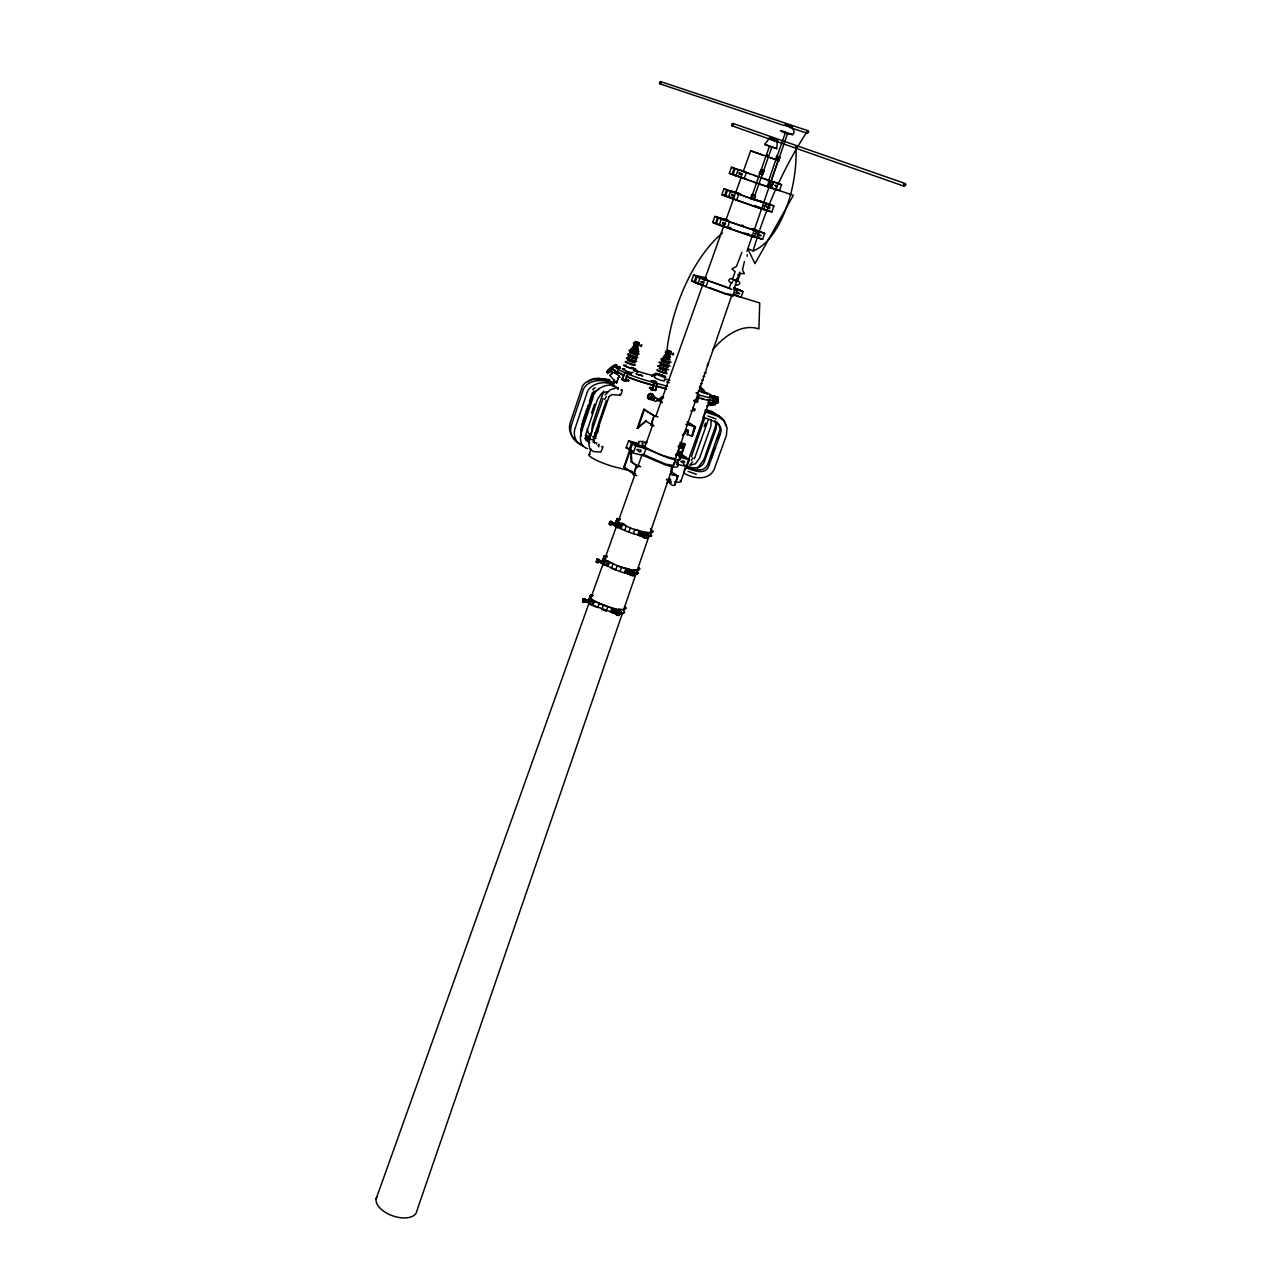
<?xml version="1.0" encoding="UTF-8"?>
<svg xmlns="http://www.w3.org/2000/svg" width="1282" height="1282" viewBox="0 0 1282 1282"><rect width="100%" height="100%" fill="white"/><g stroke="black" fill="none" stroke-linecap="round" stroke-linejoin="round"><path stroke-width="1.5" d="M619.719 394.135C620.664 398.301 624.046 386.01 620.841 390.449M643.868 537.687C650.118 535.908 638.981 528.745 646.016 533.633C648.051 540.331 637.667 537.478 643.324 532.046M680.63 443.844L680.021 443.796M631.257 575.586L628.308 573.855L631.882 575.105L632.843 571.772L630.391 569.753L617.043 565.779M683.546 444.726L682.793 444.389M615.456 608.982L618.309 611.995L616.946 614.959L614.623 613.389L614.847 610.985L614.399 612.748M616.642 614.911L618.068 614.334L618.196 610.841M589.88 442.707L586.852 440.896L585.65 435.143L597.508 399.327L601.675 393.237L607.219 391.635M736.156 279.941L735.788 281.479M737.839 274.973L738.144 274.524M776.7 148.648L777.341 141.821L768.96 138.889L764.697 144.449L776.7 148.648L770.706 146.501M617.379 613.261L618.966 613.293L618.613 611.61M792.693 134.979C760.723 121.662 803.237 144.802 792.084 127.639M704.603 418.301L691.383 456.809M584.095 600.505L585.105 599.752L585.473 601.226L582.717 601.899L583.134 598.774L585.041 598.934L585.906 601.739M583.935 602.107L583.743 599.944L585.041 598.934M583.823 598.71L584.015 600.889L582.717 601.899M584.544 600.825L587.092 600.072L588.742 601.514M584.608 600.393L584.528 600.954M585.441 599.912L585.121 601.498L590.297 601.963M585.425 600.264C584.816 602.428 588.807 599.351 585.041 600.857M588.71 602.22C589.992 599.543 589.239 604.319 588.55 601.947C583.102 601.787 587.973 601.466 585.473 600.2M584.239 601.258L585.794 601.739L586.723 600.713M586.868 601.466C589.496 599.736 585.537 602.588 590.73 600.665M587.653 600.2L587.14 601.707L588.053 601.386M587.893 601.995L587.444 600.168M588.807 601.082L588.678 602.38M589.832 601.883C588.085 602.957 589.896 598.39 589.752 601.29M589.624 601.675L589.8 600.409M589.96 601.53C589.928 600.409 588.101 604.319 585.922 601.018M590.201 601.242L587.861 601.835M590.233 602.043L590.057 600.473L588.823 600.938M591.21 595.97L591.098 594.8L589.864 596.595L591.242 598.614M591.339 595.745L592.941 595.553M599.639 561.596C598.662 558.84 599.88 560.891 598.341 562.542L596.418 562.381L596.835 559.24L598.758 559.401L599.527 562.141L603.021 563.215M597.54 559.16L597.829 561.676M598.021 561.035C598.373 563.904 600.873 558.824 600.248 561.901M598.245 561.34L598.79 560.506M604.159 563.952C597.668 557.285 597.14 564.721 601.322 560.955M597.845 560.795C602.812 558.76 599.239 565.234 599.127 560.266L597.909 560.026M599.191 561.804L600.457 561.067M600.2 562.397L601.098 560.907L599.784 560.987M602.989 560.763L602.652 562.798C602.861 563.551 602.171 561.66 603.213 561.067C601.963 563.215 599.399 561.196 603.502 560.811L602.316 560.907M601.723 560.875L602.524 563.086M604.014 562.526C602.748 563.984 601.482 559.913 603.662 560.939L604.143 562.157M602.027 561.083C600.986 564.288 604.447 560.651 602.668 562.125M603.838 556.853L604.527 555.763L606.322 556.596M602.604 562.83L603.421 561.772M604.367 557.446L604.735 555.843M603.678 562.077L603.117 562.205M603.806 562.413L603.87 561.228L601.274 561.853M604.495 557.638L604.655 556.5M605.649 559.481L604.159 557.526L604.623 556.132L604.848 556.949M610.649 521.357L612.251 522.463L612.075 523.777L609.511 524.626L609.303 522.463L610.649 521.357L611.867 521.614L612.411 524.322M605.553 556.885L605.408 556.035L604.495 557.077M605.889 556.949L605.312 555.939M606.546 557.061L606.386 556.228M611.033 522.223L609.511 524.626M606.803 557.109L604.046 556.067M612.652 523.2L613.02 524.354M616.578 524.626C615.681 520.172 610.761 525.412 613.261 523.857M617.123 524.835C614.094 526.95 612.716 520.877 610.937 522.992M611.129 523.841L613.1 524.402L613.1 522.703M615.777 523.232C611.979 525.604 616.562 521.806 616.466 524.931M613.277 524.386L614.607 524.626L614.03 522.896M616.93 525.091C615.44 524.578 612.427 522.768 614.415 524.082M615.056 524.354L615.056 523.184L615.969 525.476M615.681 524.947L616.706 525.171L615.937 523.665L615.568 524.803M616.898 523.312L616.658 525.219L615.985 523.377M616.77 524.354L615.6 523.441L616.45 523.136L615.088 524.001M617.043 524.082L615.584 524.322M618.068 519.931L618.02 518.649L618.693 519.947M619.382 519.883L617.203 519.05M618.196 519.242L619.174 519.771L619.767 518.457M619.51 519.835L619.254 518.889L617.459 519.29M617.491 518.505C621.914 521.213 618.645 516.838 618.212 521.662M611.29 611.546C613.036 608.726 611.722 613.774 614.158 612.7M611.61 610.649L612.395 612.299M612.988 611.338L612.556 612.331L611.242 611.69M612.78 610.633C614.174 614.174 610.168 610.04 613.229 610.953M613.87 610.921L613.79 612.203M613.693 611.706L614.366 612.492L615.52 610.841M614.639 611.626L613.774 613.213L612.588 612.059M618.261 612.7C614.911 614.447 614.591 611.081 615.761 610.873L616.866 612.508M615.857 611.258L615.376 613.197L612.908 611.963M616.338 612.171L616.962 611.322M616.995 612.283L616.418 611.258L616.658 612.892M617.331 612.331L616.93 611.193M617.507 612.123L617.684 613.229L618.837 611.851M618.02 612.251L618.517 612.924M625.536 572.06L626.113 570.987M630.792 573.166C629.927 571.58 631.145 573.871 626.193 572.878L625.824 571.868M626.898 572.237L626.337 572.862L626.529 571.804M629.254 571.435L628.452 573.166L625.328 572.557L626.626 571.179M626.754 571.58C626.914 573.775 628.148 570.073 625.536 572.75L626.722 572.557L626.129 571.067M626.465 572.189L627.699 573.679L629.334 571.564L628.533 573.839L627.202 571.932M628.244 572.028L628.565 572.91M629.51 572.814L630.552 571.772M628.853 572.237L629.382 573.455L629.943 571.804M630.375 573.246L630.44 571.868L629.029 571.676M631.866 572.493L631.866 573.679L631.401 571.98M638.917 533.809C639.317 534.322 641.721 534.738 638.692 533.408M638.676 533.52L638.708 534.914L639.333 533.649M639.83 534.033C641.433 534.61 640.423 535.572 639.99 533.28M638.724 534.802L641.16 535.427L640.952 534.177M639.205 533.088L641.096 533.681L641.016 534.882M639.478 534.866L641 535.908L641.801 533.6L642.843 534.754M641.913 534.578L644.365 536.132M642.106 534.594L641.272 534.241M642.779 535.86L643.612 533.889M644.093 535.267L644.077 534.193L641.865 533.633M646.16 535.652L645.599 536.293L645.856 535.123M646.08 535.668L646.064 534.594L645.503 535.507M646.753 535.956L647.154 534.706M646.977 536.18L647.138 534.979M647.506 535.459L646.785 536.565M657.009 384.664L653.676 381.78L655.999 381.555L656.32 382.693L654.269 382.132L654.685 381.091M597.54 433.092L599.063 425.784M596.579 443.989L596.611 442.931L592.989 442.018M614.238 383.959C606.771 380.209 595.601 374.665 587.877 381.844M651.833 399.135A3.013 2.58 -59.5 0 1 648.067 397.484A3.013 2.58 -59.5 0 1 651.032 393.75A3.013 2.58 -59.5 0 1 653.259 397.34C652.907 403.045 651.144 394.872 654.092 398.029M630.632 575.474C635.359 573.951 629.013 564.417 628.549 573.983L626.978 573.759M618.341 389.263C612.652 380.401 594.431 386.988 592.925 397.885L581.403 432.034C579.208 437.947 580.409 446.921 587.573 448.62M634.237 345.467L635.568 341.557M637.058 342.374L635.728 346.268M639.157 342.983L637.827 346.861M582.044 423.316L582.124 430.56M716.334 399.968L715.564 397.356M615.761 387.885C610.392 379.103 588.999 381.715 586.579 394.231L575.137 428.236C572.669 435.143 575.874 444.117 583.39 446.04M582.525 425.896L593.935 390.946M633.965 574.689L635.311 572.846L633.693 572.028L634.654 572.717L633.789 575.778L632.763 575.938L634.382 572.109L631.754 569.961L637.41 570.266L639.301 568.904A18.381 3.814 19.3 0 0 638.532 567.638M668.916 351.044L667.618 354.826M670.983 351.637L669.669 355.402M598.758 446.857L598.934 444.357L597.925 445.559M747.102 256.256L747.326 254.717M716.462 423.477L703.978 459.437L697.376 468.475M593.213 439.005L606.306 400.481M594.335 443.107L594.431 441.729M613.613 386.459C608.918 377.645 585.489 378.35 582.749 391.411L571.371 425.271C568.823 432.675 572.99 441.585 580.618 443.812M583.679 600.377L582.925 600.954L583.695 600.168M585.105 600.441L585.329 601.258M586.627 601.851C589.576 600.729 586.916 599.095 585.714 601.45M586.627 601.178L586.451 600.232L588.021 600.232M598.63 560.667C599.607 562.99 596.418 561.244 598.486 560.138M587.188 600.793L586.611 601.322M597.813 561.003L599.752 560.939M598.838 561.917L598.582 560.907M601.13 562.574L598.966 561.756L599.72 560.683M588.262 601.771L588.678 600.489L590.201 600.954M589.031 601.354L587.781 602.059M590.633 595.441C589.063 597.781 593.758 594.495 591.002 594.992M589.175 601.627L589.383 600.825M598.55 561.26L599.768 562.093L599.928 560.683M589.544 599.96L591.066 595.697M600.665 561.292L600.777 562.477M590.249 595.954L591.947 595.377M601.034 561.82L600.569 560.971M601.819 561.516L603.021 562.798M611.947 523.168L612.524 522.559L612.956 524.578M602.524 561.66L602.604 562.542M611.578 523.633L613.309 523.489M603.117 562.494L603.373 561.051M613.693 523.969L614.254 523.457M604.767 556.965L604.976 555.875M614.222 523.681L615.488 525.267M614.463 523.729L612.604 524.53M604.287 562.429L604.335 561.516M606.098 557.029L605.152 556.132L606.178 556.067M614.847 524.21L617.379 523.665M606.434 557.093L606.819 555.667M616.882 519.13L617.315 520.204M616.097 523.953L615.28 524.53M616.241 524.498L616.338 523.505M618.052 519.771L619.783 518.97M617.107 524.322L616.482 525.396M611.802 610.841L611.626 612.299M625.295 571.532L625.408 572.701L625.151 571.948M625.568 571.82L626.77 571.099L627.058 572.541M611.835 610.569L614.19 610.072L615.072 612.828L615.44 611.242M626.145 572.141L626.033 570.955L625.231 571.548M616.113 611.883L615.713 612.876M626.818 572.269L626.802 571.179M616.594 612.203L615.616 613.229L616.289 612.363M627.475 572.381L628.292 571.916M627.058 572.862L627.876 572.205M627.186 572.381L627.86 571.532L625.904 570.907M617.347 612.091L615.216 613.213M628.276 572.285L625.824 572.413M628.613 572.349L629.622 573.407L630.231 571.772M618.116 612.235L617.507 613.197L618.004 612.219M630.6 573.407L629.783 571.756L628.324 573.246M639.253 534.257L640.487 534.161M628.484 572.91L629.606 572.333L629.045 572.91M641.449 534.722L640.76 533.52L640.022 535.027M618.837 612.844L618.934 611.674M619.831 613.02L619.895 612.123M631.866 573.166C634.975 572.109 631.209 574.48 631.369 573.823M632.106 573.262L632.09 572.189L633.853 572.397M642.907 534.786L642.426 535.539L643.756 535.812M632.443 573.326C631.818 570.25 630.584 575.426 633.404 573.23M628.789 532.238L641.529 536.148L642.987 533.633L643.42 535.732L643.243 534.065M641.208 534.626C639.029 535.235 643.788 536.95 643.324 534.69M643.564 534.738L643.276 535.812L640.391 534.722M633.901 574.032L634.077 572.653M708.337 419.695L694.427 458.748M703.946 392.276L701.494 390.289L704.219 390.657L704.251 392.308M575.298 439.55C570.282 435.8 568.311 428.813 570.17 422.9L581.467 389.231C583.743 375.802 609.863 376.924 612.732 385.497M634.43 345.243L635.343 342.15L634.51 342.711L636.112 342.358L636.481 343.352L635.199 345.451L634.061 344.249L635.199 345.451M637.298 346.044L638.212 342.967M637.667 345.275L638.051 346.268L638.885 345.707L638.965 343.175M585.505 437.515L594.031 440.415L593.726 441.377M666.303 353.832L667.618 351.765L666.368 351.332L667.954 350.996L667.89 353.495L666.303 353.832L665.919 352.854M670.021 351.589L670.694 354.297L670.758 351.797L669.172 352.133M620.905 612.315L618.613 609.671M634.318 572.717L634.253 571.756M646.08 538.232C648.98 526.71 649.269 543.969 643.58 536.533M582.653 421.506L588.15 405.224M589.367 401.603L592.412 392.564M591.515 413.108L594.56 404.102M610.424 370.979L609.719 371.94L611.065 371.203M603.678 391.186L592.524 424.118L591.274 435.239M610.601 371.524L613.549 365.482L620.264 367.341C617.043 369.745 610.665 361.668 611.242 371.748L617.187 373.879M612.251 369.873L614.126 366.027L620.039 367.998M612.235 373.559L611.979 372.517M614.382 365.466L616.738 365.274L616.962 366.396L614.382 365.466L615.44 364.809M614.639 364.681L614.879 365.787L617.235 365.61M616.738 365.274L616.962 366.396M589.095 454.645L591.002 449.069M609.046 396.491L593.534 441.601L594.031 440.415M612.54 385.69L614.447 380.097M616.354 374.504L617.62 370.77A21.041 2.516 19.2 0 0 622.379 374.344M619.575 368.303L620.264 367.341M736.461 279.492L736.797 278.498M616.53 383.126L618.95 376.043L616.53 383.126L609.847 375.418L611.642 373.623A1.859 1.619 -60.5 0 0 611.626 371.155A1.859 1.619 -60.5 0 0 609.351 371.283L607.716 372.918L609.623 371.476A1.859 1.619 -60.5 0 1 611.915 371.331A1.859 1.619 -60.5 0 1 611.931 373.767L609.847 375.418M623.565 379.776L625.279 381.331L627.619 374.616L631.145 374.024L627.539 374.104L625.247 380.049L621.594 379.376L624.671 380.674L628.901 380.466L625.824 379.168M622.171 378.751L625.247 372.389M622.507 378.783L625.023 373.046M626.273 371.844L626.642 373.014L628.917 372.758L626.273 371.844L628.917 372.758M625.295 381.171L624.238 379.841M626.642 373.014C626.241 370.819 629.398 373.366 627.026 372.068M626.978 372.902L628.276 372.389M625.279 381.331L626.209 380.674L624.43 380.129M633.58 369.553L634.878 370.001L635.295 368.992L633.292 368.431M634.878 370.001L635.295 368.992M637.795 371.267L634.43 371.043L637.571 371.908L635.6 370.113M622.619 612.684L416.922 1210.641A21.329 11.506 19.4 0 1 392.324 1215.705A21.329 11.506 19.4 0 1 377.196 1196.298M623.933 608.902L648.66 536.998M649.958 533.216L675.358 459.421M676.656 455.623L731.99 294.78M733.945 289.107L739.794 272.072M746.957 251.272L778.206 160.442L777.196 160.058L778.206 160.442M632.731 450.96L626.145 447.835L628.565 440.832L638.949 443.588L638.644 441.521L643.179 441.409M656.592 381.908L651.416 380.594L653.804 383.783L652.089 388.815L649.413 387.965L655.647 390.706L657.426 383.783L653.948 380.978M654.685 374.488L655.727 374.745L653.708 374.953L655.951 374.729M629.077 449.998L631.513 442.963L628.565 440.832M623.837 467.017L634.302 474.18L623.837 467.017L629.686 450.11M637.234 428.268L646.112 420.913L637.234 428.268L643.804 409.262L654.573 415.929M650.968 389.6L651.945 388.975L653.259 389.44L652.875 390.433L650.968 389.6L652.923 390.257M612.764 385.289L613.261 383.895M624.51 467.177L632.475 443.748C644.734 444.886 654.124 453.379 665.807 456.376C667.858 456.889 678.739 460.879 675.902 456.007M637.907 428.444L644.477 409.455M652.121 389.92L651.945 388.975L653.852 389.808L652.875 390.433M652.538 389.424L654.221 382.901L651.416 380.594M655.583 382.597L655.935 381.683M702.696 284.892L691.543 280.902L693.578 275.021L706.286 277.793M758.832 207.46L761.748 208.806L721.83 194.784L723.913 188.742L740.932 194.832M731.461 167.237L734.201 168.246L732.086 174.336L729.362 173.31L731.461 167.237L750.21 173.871M714.811 216.418L717.487 217.555L715.404 223.565L712.728 222.411L714.811 216.418L727.375 219.927M678.835 458.924L676.992 464.148C680.598 467.273 674.38 467.674 672.329 466.696A14.871 2.292 19.3 0 1 665.711 465.013L643.532 455.639L633.292 453.043L635.744 445.992L632.475 443.748M655.839 388.109L656.929 384.953M694.123 282.216L696.174 276.319L693.578 275.021M724.522 195.858L726.622 189.8L723.913 188.742M738.112 295.966L733.176 294.443L741.044 297.376L743.111 291.543L735.051 289.043C732.246 293.594 736.461 298.033 729.762 295.245A12.179 0.817 19.3 0 1 724.426 293.61L694.972 282.681L697.023 276.768L708.802 280.678M733 174.689L735.115 168.583L738.128 169.673L735.996 175.794L733 174.689L749.842 180.602M754.505 236.753L762.582 239.381L764.697 233.452L756.62 230.792L754.505 236.753L755.803 237.49L754.858 237.458L716.285 223.965L718.369 217.94L754.745 230.391L751.893 228.981M697.825 284.075L699.876 278.146L697.023 276.768M588.182 601.082L589.143 598.325L591.883 598.966L590.489 596.803L592.813 595.104M604.255 556.292L603.502 557.317L604.944 559.224L602.844 558.904L601.386 563.102L615.729 569.881L617.203 565.666L607.396 561.003L606.402 565.538M620.68 528.553L624.751 530.379L626.241 526.133C618.18 517.191 621.962 533.616 614.479 525.46L615.953 521.213L618.741 521.838L617.059 519.787M728.384 197.396L730.5 191.322L727.535 190.169L725.436 196.226L757.374 207.604L765.034 209.976L763.719 209.27L765.835 203.261L773.911 206.001L771.796 211.995L763.719 209.27M719.218 225.199L721.317 219.174L718.369 217.94M589.544 599.559L590.489 596.803M615.729 524.21L616.995 518.809M617.636 519.194L615.36 525.812L619.238 527.751L620.792 523.377L615.953 521.213M630.456 450.174L631.193 461.792L636.85 465.783L633.388 474.709L636.561 465.574L640.311 466.504M643.804 409.262L654.189 415.929L650.968 425.207L653.9 415.737L657.938 416.938M605.216 559L606.482 556.404M593.085 604.96L594.528 600.809L593.582 600.457L592.316 604.832L593.951 600.729L599.239 603.421L597.781 607.572L590.329 604.479L591.787 600.329L589.143 598.325M604.062 565.025L605.537 560.827L602.844 558.904M617.187 527.335L618.661 523.072M617.395 527.206L618.869 522.96L616.834 521.566M643.532 455.639L645.968 448.62L635.744 445.992M594.047 600.777L592.669 604.944L593.774 605.681L614.751 613.213M619.527 527.863C624.991 516.95 616.338 529.226 621.113 528.601L622.603 524.354M608.277 561.356L609.447 562.077L607.972 566.275L606.819 565.554L608.005 561.212M706.029 286.591L708.097 280.694L699.876 278.146M736.653 200.168L738.753 194.111L730.5 191.322M744.265 178.631L746.38 172.541M727.455 227.908L729.554 221.882L721.317 219.174M611.578 568.102L613.036 563.904L609.447 562.077M601.899 609.367L603.357 605.2L599.239 603.421M774.793 139.466C773.927 137.959 766.556 137.062 770.113 139.321L770.706 138.039L774.793 139.466L774.344 140.716M769.072 138.937L769.569 137.671L770.546 138.071M769.569 139.065L770.017 137.815L769.472 139.081L732.07 125.812L731.637 124.146L733.112 123.473L905.348 183.566L905.893 185.089L904.098 186.243L773.206 140.267M749.922 198.101L753.64 199.415C757.918 195.136 750.723 193.117 751.765 198.838L750.515 198.373L751.813 194.672L755.274 195.858L753.976 199.559L741.957 195.297M771.139 139.61L771.588 138.344M759.297 173.487L761.075 169.913L751.172 198.373L753.544 199.207L762.229 174.512L759.297 173.487L760.563 173.935L761.877 170.202L760.611 169.753M606.29 610.953L607.748 606.787L615.584 608.838L613.998 613.133M629.863 569.496L621.61 567.269L620.135 571.468L624.703 572.99M633.372 533.745L634.878 529.482L642.683 531.629L641.737 536.068L640.263 536.004M770.386 146.42L769.504 146.132L761.139 169.945L762.341 170.362M772.165 139.962L772.613 138.696M773.254 140.331L773.703 139.081M771.011 146.645L771.86 146.949L762.293 174.544L760.434 173.871M762.293 174.544L764.072 170.955L762.806 170.506M612.107 608.069L610.649 612.219L614.302 613.036M626.001 568.567L624.51 572.766L627.924 573.551M639.269 530.812L637.779 535.075L641.176 535.876M776.059 141.324L776.636 140.123M790.385 127.014C783.35 126.021 784.792 122.447 790.834 125.764L790.385 127.014L791.379 127.383M785.081 125.267L785.594 123.985M785.465 125.428L785.529 124.017M629.398 569.352L628.565 573.759M785.594 125.38L786.042 124.13M786.299 125.604L786.747 124.354M616.113 609.254L614.655 613.405L613.068 613.261M644.493 537.847L642.186 536.293L643.676 532.046M775.69 160.01L776.555 156.116L780.017 157.333L778.703 161.067L777.421 160.619M787.196 125.908L787.629 124.642M768.992 181.499L767.678 185.217C772.998 187.893 769.953 179.176 768.415 181.291L775.77 160.042L777.293 160.554M785.497 132.463L786.379 132.799L785.497 132.463L777.084 156.308L778.302 156.708M788.222 126.261L788.654 124.995M775.241 159.849L776.507 160.298L777.837 156.548M789.311 126.63L789.744 125.38M769.408 185.81L787.741 133.232M694.459 400.609L697.36 402.115L699.059 396.154L698.93 394.632L696.222 392.965M616.386 613.533C619.27 619.623 622.988 609.719 617.844 609.399M618.837 615.408L620.728 612.171L619.767 611.45L621.385 612.283L620.039 614.126M678.29 450.367L678.835 448.828M679.396 447.61L679.845 446.344L679.412 447.61L682.889 448.508M695.533 401.202L694.588 401.827L695.533 401.202L694.123 400.625M698.017 394.199L697.68 393.061L697.408 393.846M646.288 536.341L647.939 537.142L648.644 535.139L646.993 534.354L647.971 535.011M667.265 482.593C672.137 472.401 667.473 487.673 674.813 485.109L678.002 476.087L671.528 471.936L671.255 468.09M681.111 444.085L681.96 444.005M700.773 389.456L703.594 389.568M696.975 401.106L698.514 395.112M680.694 447.947L681.143 446.681M680.918 447.995L681.351 446.745M701.526 389.76L702.953 389.343L701.046 388.686M680.566 455.719L684.476 444.646L680.662 443.396M680.742 455.831L684.716 444.614L680.742 443.171M681.431 454.902L685.309 443.941L679.989 442.562M695.148 426.73L692.2 436.072L695.453 426.922L687.729 422.082M778.511 183.55L781.587 184.688L779.456 190.714L776.379 189.56M715.324 397.997L716.029 399.103L714.33 403.99L708.177 402.244L714.058 404.359L715.66 398.91L709.731 396.459L710.26 395.449L713.786 396.715M709.731 396.459L710.26 395.449M708.465 401.875L715.612 404.439M683.899 471.648L684.925 468.763M685.309 467.642C691.575 469.452 705.068 476.535 708.914 465.767L720.452 433.604C724.378 422.756 709.283 419.711 703.225 417.211M683.466 472.834C692.777 478.827 709.811 481.439 714.603 468.186L726.429 435.287L727.054 427.611L723.673 420.464L717.343 416.073L705.164 411.778L703.097 417.595M680.79 481.487L710.036 399.215A20.704 2.452 19.3 0 1 707.119 399.487M676.992 464.148L686.96 466.68L689.428 459.741L686.03 457.498L675.55 454.806L686.174 457.498L683.082 455.334L676.335 453.54M710.981 404.695L710.677 403.638L712.984 405.256M713.145 396.715L715.436 396.507L715.709 397.628L713.145 396.715L714.154 396.058M714.811 397.244L713.417 395.946M704.203 426.698L705.549 422.932M712.263 405.144L713.241 404.551M714.971 397.516L715.981 396.859M715.436 396.507L715.709 397.628M714.699 404.583L716.622 399.599M707.936 402.901L715.34 404.808M376.059 1199.071L588.967 603.277M590.313 599.511L603.117 563.695M604.463 559.913L616.594 525.973M617.94 522.207L635.455 473.186M637.475 467.529L642.202 454.341M644.221 448.684L652.971 424.166M655.679 416.618L702.84 284.652M704.187 280.87L723.721 226.193M725.74 220.536L733.833 197.925M735.179 194.143L741.236 177.172M743.256 171.516L750.675 150.779L766.46 156.356M711.542 457.434L714.779 448.396M718.032 439.341L719.971 433.925M733.625 280.726L733.993 279.748M744.425 261.544L742.486 269.893L744.409 273.723L740.323 273.467L737.535 281.527L734.923 280.454M731.926 283.306L732.631 281.864M603.149 398.43L590.057 436.217L588.742 443.556L589.976 449.165L593.518 451.585L600.761 452.081L602.684 447.931L602.716 446.344L601.739 446.777M623.597 613.133L623.997 612.139M651.673 375.914L652.987 374.697M651.945 376.091L652.762 375.354M729.138 288.322L731.221 282.569M735.948 285.293C741.14 285.037 741.541 281.079 734.971 280.293M611.594 523.713L611.562 522.495L614.142 522.896M612.075 523.777C610.344 524.37 613.293 522.8 613.549 524.274M612.331 523.328L612.171 522.511M612.556 523.713L610.889 523.777L611.818 524.05M612.572 523.377L612.668 524.001M613.068 523.441L614.959 523.088L611.45 522.655M615.344 524.274L616.305 525.508M617.443 519.819L617.78 518.809M599.928 561.196L601.562 561.516M616.049 524.098L616.594 524.001M618.437 519.498L619.462 518.906M618.773 519.563L618.261 518.681M584.496 600.104L584.88 601.466M600.841 561.74L602.059 562.317M601.771 561.917L600.938 562.397M602.396 562.942L601.995 561.949M585.505 600.938L584.063 600.665M602.492 561.276L600.088 560.571L602.139 561.051M586.9 601.178L586.05 601.659L587.557 601.771M603.918 562.301L603.582 562.734M587.621 600.921L588.935 600.489L587.316 600.12M590.329 595.377L591.306 594.816M589.047 601.13L590.201 601.178M589.592 601.002L587.989 600.441M640.551 533.584L641.865 534.081M626.049 571.435L625.792 572.06M642.522 534.914L641.641 534.914M642.891 534.61L640.199 533.296M642.426 535.988L643.516 535.107M611.338 611.995L612.107 611.033M629.799 572.83L631.065 573.855M629.847 572.429C633.244 570.859 629.206 576.371 627.779 572.445M630.023 572.413L630.92 572.237M627.94 572.461L629.366 573.759L630.295 572.477M613.645 611.899L613.084 612.524L615.857 612.283M630.872 572.99L629.943 573.391M631.834 572.798L633.196 572.285M615.216 612.219L613.693 612.379M615.584 610.969L616.225 612.892M615.697 611.802L614.943 611.258M632.363 574.015L632.795 573.342M616.017 611.867L616.289 612.828L616.033 611.722M617.427 612.828L619.334 613.084M620.248 613.052L620.696 614.238M612.668 366.508L613.982 365.626L619.799 367.646M588.935 599.72L588.39 600.873M666.336 351.829L667.329 351.412L666.191 353.207M669.861 352.838L670.871 352.422L669.829 354.377M669.861 353.848L669.797 351.893L669.829 353.928M617.299 388.75L618.325 387.501M667.089 351.941C669.573 350.226 666.72 356.989 667.201 351.781M657.778 399.359C659.525 397.164 658.515 402.788 657.538 400.545M610.52 522.639L609.815 523.745L611.867 521.614M612.251 522.671L613.245 522.976L611.802 522.639M613.806 523.441L614.863 523.312M613.213 524.594L614.11 524.226M618.597 518.906L617.716 519.931M615.825 524.915L616.658 524.739M597.412 560.426L596.723 561.516L598.758 559.401M596.418 562.381L598.966 561.564M600.873 560.907L601.402 561.292M600.761 561.917L598.229 561.997M601.162 561.244L598.838 560.234M601.755 562.381L601.819 561.244M602.732 562.606L603.55 562.445M584.223 600.072L586.034 600.457M586.499 600.008L584.752 599.832M591.098 595.489L592.765 595.473M591.355 595.377L592.605 595.505M588.118 600.297L589.944 600.329M643.067 535.283L641.417 532.751L639.91 533.841L640.712 535.315L638.468 534.53M640.904 534.049L642.266 532.911M642.058 533.713L643.324 533.665M640.824 535.363L642.122 535.027M643.115 535.219L643.227 534.306M643.772 534.338L644.157 534.37M643.772 535.347L642.378 535.828M625.312 571.355L626.898 571.099M629.35 571.58L627.379 570.618L626.145 572.733M627.042 571.628L628.116 571.435L626.818 571.371M628.26 572.974L627.459 572.557M629.254 572.125L630.776 572.028M631.77 572.205L631.497 573.423L631.417 572.429M611.594 610.665L611.29 611.77M612.7 611.145L615.023 610.232L615.969 611.626M701.414 281.671C704.042 286.014 705.789 279.829 700.709 281.928M634.606 342.951C636.481 341.22 634.814 346.701 634.269 344.121M605.152 395.016L610.136 389.84L614.815 388.366M690.197 464.613L692.472 461.937M611.482 524.146L611.738 522.88M613.084 524.178L612.027 523.857M613.309 523.04L614.046 524.659L611.033 524.001M598.678 560.33L599.415 560.33M602.412 561.324L604.159 561.965M603.165 560.939L603.838 561.436M638.965 534.706L639.926 534.882M642.554 533.681L641.417 532.751M641.337 535.203L642.506 535.972M645.984 535.972L646.368 536.533M647.314 536.245L647.939 537.142M586.211 601.546L584.191 601.338M589.015 602.316L590.121 602.22M627.395 573.086L626.465 572.381M628.789 573.23L628.1 570.538M606.674 371.7C619.767 361.54 602.989 371.187 607.988 373.094M615.697 611.242L616.209 611.482M707.696 363.447L707.424 365.594L708.145 363.415M682.328 435.271L685.854 431.409M741.877 252.33L736.477 266.416L731.846 268.996L735.131 271.64L732.326 279.62L733.576 280.005M608.918 396.635L611.931 394.584L619.943 395.257M669.909 352.342L670.758 351.797M670.694 354.297L669.108 354.633M660.887 83.667C657.842 84.852 660.358 79.324 661.352 82.577M638.292 449.341L636.593 449.629M614.703 523.328L614.575 523.2M614.831 524.931L614.158 524.45M605.104 556.164L606.835 556.196M600.569 562.429L601.37 562.494M625.552 572.573L626.513 572.733M630.135 571.564L628.933 571.868M629.718 573.647L628.533 573.038M588.807 600.409L587.893 600.97M589.063 600.457L589.976 600.617M654.044 399.375A1.747 1.506 -59.4 0 0 655.887 401.25A1.747 1.506 -59.4 0 0 656.705 398.365A1.747 1.506 -59.4 0 0 654.044 399.375L652.217 398.75L653.307 397.484M612.86 610.649L612.027 610.665M614.543 612.235L615.296 613.181M615.568 612.78L616.386 612.748M619.863 613.517L620.248 612.379M598.582 389.327L594.56 391.795L591.915 396.138L580.714 429.326L580.906 436.2M713.882 397.789L717.567 396.635L718.337 402.5L716.494 402.804L716.221 400.721A1.811 1.522 -59.9 0 0 714.523 399.503A1.811 1.522 -59.9 0 0 713.032 401.458L713.625 403.974L713.321 401.651A1.811 1.522 -59.9 0 1 714.827 399.68A1.811 1.522 -59.9 0 1 716.526 400.897L716.798 402.981M706.943 405.785L713.321 403.798M716.494 402.804L718.337 402.5M707.231 405.961L713.625 403.974M637.442 573.983L633.404 574.448M668.435 356.524L666.303 355.787L667.153 355.915M694.171 401.442L695.293 401.923M603.982 556.404L605.617 555.971M636.673 347.967L634.43 347.182L638.244 348.528L632.859 346.605L638.532 348.944L632.379 346.749L633.036 347.246M637.042 346.749L635.231 345.98M722.439 223.26L723.048 222.379M739.185 174.031L739.89 173.407L738.897 172.413M707.44 393.943L704.155 392.548L707.504 393.911M618.613 518.601L616.562 519.771L617.988 521.63M658.179 370.258L665.999 373.19L665.102 372.501M667.089 483.17L670.23 479.067M617.86 609.27L623.517 609.559L625.456 608.037A18.268 4.167 19.3 0 0 624.719 606.674M634.045 368.655L635.856 369.328M684.155 433.813L686.303 429.839L688.354 430.496M687.28 429.823L684.348 433.989M634.237 364.841L626.337 361.893M662.041 359.088L669.653 362.053M668.323 356.156C675.342 359.585 659.974 353.848 666.944 355.675M670.149 357.518L664.252 355.418L666.977 356.668M711.366 403.926L712.199 404.102M627.619 358.127L635.503 360.931M664.429 355.29L666.031 355.643M628.901 354.345L636.497 356.925M630.199 350.579L637.779 353.159M604.094 563.76L602.268 563.439L604.271 564.897M611.21 524.242L612.171 524.21M616.209 523.537L617.283 524.082M616.113 525.027L613.741 524.482M605.553 559.577L603.726 559.24L605.745 560.683M642.218 533.921L644.413 534.257L643.147 535.844M641.481 535.507L642.795 535.539M645.791 536.373L646.513 535.027L645.503 534.37M601.819 562.702L603.502 562.814M628.949 570.698L627.379 570.618M628.757 571.484L630.199 571.996M631.561 572.189L632.523 572.157M626.866 573.006L628.18 573.262M604.014 379.184L609.767 379.664M584.752 599.864L586.275 600.681M589.608 600.729L588.486 600.313M598.486 378.43L605.296 379.071L614.254 382.821M619.51 613.758L622.058 613.693M619.975 614.03L622.619 613.95L624.638 612.347A18.958 4.359 19.3 0 0 623.885 610.937M731.205 195.569L732.294 195.152L731.685 194.175M625.536 380.45L624.735 380.257M623.997 380.706L624.622 381.042M633.869 574.705L638.468 573.278A19.07 4.006 19.3 0 0 637.667 571.948M702.36 389.231L701.719 388.943M646.673 536.87L651.032 535.732A18.477 3.526 19.3 0 0 650.23 534.514M647.138 537.126L651.673 535.94A19.182 3.654 19.3 0 0 650.839 534.69M618.629 609.559L624.094 609.831L626.097 608.245A18.974 4.327 19.3 0 0 625.328 606.835M689.972 465.254L695.453 463.763L699.555 458.043L710.885 426.281L711.173 419.663M632.539 570.121L637.987 570.522L639.942 569.112A19.086 3.958 19.3 0 0 639.141 567.798M654.477 376.764C652.538 377.853 665.646 382.405 664.701 380.337M657.233 369.729C654.429 370.931 672.922 376.107 665.054 372.213M645.824 532.447L651.256 532.975L653.163 531.726A19.198 3.622 19.3 0 0 650.375 528.937M659.252 368.351L666.672 371.235L659.349 368.367M627.427 359.954L634.927 362.838L627.539 359.97M630.007 352.422L637.507 355.306L630.103 352.438M667.057 369.504L660.118 367.261M623.308 380.498L625.953 381.395M668.355 365.787L661.4 363.543M625.584 380.097L628.709 380.45L625.632 379.151L628.468 381.107M632.619 349.153L637.282 350.964L633.677 349.409M698.289 393.43L696.302 392.869M653.676 381.78L656.32 382.693M646.545 443.091C631.657 440.912 661.127 454.629 631.513 442.963M710.436 404.343L712.439 404.92M702.808 389.343L702.44 389.087M705.693 278.082L704.283 277.986L706.462 279.54L696.174 276.319M614.399 612.251L615.248 612.395M619.142 613.677L617.347 613.084M613.774 613.213L614.415 613.277M582.348 601.034L583.566 601.242M583.406 601.835L584.624 602.059M614.19 610.072L615.023 610.232M613.469 610.136L614.318 610.28M619.142 612.027L620.151 612.091M621.385 612.283L620.44 611.626M593.582 600.457L590.024 598.678M583.134 598.774L584.352 598.998M591.787 600.329L593.951 600.729M584.191 599.591L586.803 600.232M582.525 599.736L583.743 599.944M734.362 289.972L736.221 290.133L735.051 289.043M632.603 575.538L631.834 574.993M633.532 572.91L632.218 572.589L633.084 572.381M604.479 560.49L605.088 561.276M605.537 560.827L607.716 561.26M596.835 559.24L598.053 559.481M596.034 561.516L597.636 562.622M597.124 562.301L598.341 562.542M700.469 383.799L702.103 383.687M698.065 390.962L699.988 391.106L699.363 390.497M701.767 380.113L703.401 380.001M699.331 387.372L701.254 387.517L699.764 386.459M751.172 198.373L752.678 198.87M703.081 376.411L704.699 376.315M626.401 361.556C620.584 361.011 636.289 367.101 635.295 364.825M659.477 366.203L657.602 366.043L668.803 369.793M660.759 362.486L658.884 362.325L670.085 366.059M704.379 372.709L706.158 372.854L705.485 372.293M627.683 357.79C621.882 357.229 637.587 363.303 636.593 361.059M628.965 354.024C622.427 353.399 641.737 360.258 637.042 356.861M647.65 534.963L648.644 535.139M641 535.908L641.849 536.084M662.057 358.768C656.512 358.223 672.072 364.2 670.887 362.005M609.126 523.761L610.729 524.867M610.232 524.53L611.45 524.771M614.479 525.46L616.45 525.86M640.68 532.831L641.529 533.008M630.247 350.258C623.725 349.601 643.035 356.476 638.34 353.095M619.158 519.434L619.991 519.611M609.928 521.47L611.145 521.71M626.385 365.674C620.985 365.194 637.026 370.498 631.369 367.373M605.857 565.186L606.819 565.554M636.625 349.97L637.378 349.858M637.378 348.8L638.292 348.672M706.062 409.615L712.295 411.554L714.427 413.589M665.55 369.104L664.108 368.703M666.848 365.37L664.573 364.713M632.443 471.439L612.251 466.279A20.768 3.381 19.1 0 1 593.646 458.812A20.768 3.381 19.1 0 1 590.233 454.116M666.4 479.885L670.165 480.83M633.388 474.709L636.769 475.67M636.85 465.783L640.599 466.712M670.534 474.212L678.002 476.087M624.975 368.992C615.648 366.956 634.093 374.889 633.004 372.084M700.982 398.173L703.866 398.894M585.762 440.191L589.383 441.104M631.193 461.792L637.234 465.735M671.528 471.936L671.768 466.344M670.23 474.003L677.713 475.894L674.813 485.109M626.225 365.338C616.129 363.639 637.747 370.835 633.853 368.767M678.338 463.074L674.845 462.193L678.354 462.994M677.008 452.995L680.566 453.908L681.287 451.905L677.729 450.976M689.428 459.741L679.444 457.193C683.082 460.302 676.832 460.623 674.829 459.661A14.887 2.244 19.3 0 1 668.194 457.962L645.968 448.62M687.008 465.911C693.338 469.164 702.103 468.827 704.587 461.071L715.997 429.214L716.558 424.486L714.939 420.752M756.877 233.052C754.137 233.612 754.088 233.949 756.893 233.036M678.547 446.008L683.338 447.258M678.402 446.44L680.998 447.114M678.242 446.857L680.838 447.53M679.476 444.678L681.207 445.126L679.332 445.094M683.867 445.815L681.992 445.783L683.723 446.232M632.891 349.025C623.356 347.486 649.493 355.21 633.901 349.329M667.297 354.617L668.627 355.114M633.901 369.456L634.894 369.825L633.741 369.312M616.338 365.338L615.136 365.001M650.919 424.31L645.439 420.736M692.136 435.175L694.475 426.553L687.072 421.906M650.663 425.015L654.06 426.025M692.2 436.072L687.168 434.55L688.146 430.64M626.145 447.835L629.606 448.748M685.774 424.23L695.453 426.922M777.341 141.821L777.677 140.507M667.89 358.351L669.092 358.367M750.515 198.373L767.165 203.934L765.835 203.261M652.394 388.991L655.887 390.048M694.155 400.433L697.584 401.458M654.06 385.305L641.353 381.699A21.041 2.516 19.2 0 1 626.289 376.155M657.842 386.347L665.422 388.43M666.592 389.151L647.522 383.911A23.893 2.868 19.2 0 1 626.449 376.652M697.12 397.548L700.933 398.59A23.525 2.772 19.3 0 0 712.087 399.183M649.637 387.292L652.826 388.174M649.413 387.965L652.602 388.831M704.908 410.336L713.866 412.788L719.346 416.378M730.195 288.466L710.741 281.511M635.84 373.591L637.17 374.568M669.3 382.677C663.884 380.385 669.156 383.382 667.634 382.292M703.081 392.18L704.507 393.173M636.593 374.04C641.929 376.411 637.811 373.911 638.516 374.568M703.61 392.645C697.953 390.177 703.241 393.189 701.751 392.132M667.585 386.331L648.5 381.075A23.893 2.82 19.2 0 1 627.427 373.799M698.113 394.744L701.927 395.801A23.525 2.74 19.3 0 0 713.673 397.372M768.303 181.259L770.642 182.06L769.761 181.74M634.189 370.434L654.878 376.187M664.284 378.799L669.925 380.369M764.697 144.449L769.152 145.956M737.471 175.954L737.775 176.211M733.849 198.566L732.487 198.245L734.762 199.303M635.728 343.143C635.568 347.887 635.295 341.669 636.305 343.272M722.647 225.039L723.865 225.392M731.846 289.331L708.097 280.694M612.283 608.293L595.233 601.53M584.672 438.492L589.672 439.966M659.429 374.088C646.208 370.434 669.957 380.514 665.07 376.251M696.959 393.045L696.767 392.965M655.31 381.379L655.23 381.523M762.181 174.496L762.758 174.689M753.544 199.207L751.06 198.55L751.925 198.886M731.669 197.716L721.83 194.784M728.817 220.584L717.487 217.555M665.678 357.854C655.567 355.402 676.896 362.902 667.762 358.591M634.494 369.649L634.943 369.857M639.462 531.02L630.279 527.976M615.584 609.014L618.677 610.873M660.086 374.536L656.705 373.847L664.733 376.571M694.972 282.681L705.052 285.79M732.342 294.54L759.729 302.969L758.896 328.929A98.217 50.399 -74.5 0 0 712.792 349.633M666.111 358.143C659.509 356.444 672.874 361.284 667.425 358.607M635.391 349.617L638.083 350.274L637.026 349.682M636.241 349.938L634.638 349.425M685.021 466.231C691.895 469.308 704.379 473.811 707.985 463.796L720.003 429.326L719.218 424.855L716.301 421.49M790.834 125.764L785.914 124.178M789.76 125.524L792.532 126.373M736.813 192.861L734.586 192.236L736.974 193.31M691.543 280.902L698.225 283.002M734.314 287.825L740.291 290.165L733.544 288.049L743.111 291.543M741.349 177.301L740.018 176.9L742.438 177.894L729.362 173.31M706.366 411.474C714.218 413.429 724.538 416.169 725.933 425.656M732.07 125.812L733.56 125.123L733.112 123.473M905.348 183.566L903.682 184.368L904.098 186.243M753.383 199.159L753.976 199.559M738.192 176.179L741.813 177.381M732.887 198.101L734.33 198.566M734.233 280.213C730.644 275.999 725.852 281.303 731.301 282.633M790.097 127.543L807.356 133.344L808.734 132.19L808.205 130.78L660.55 81.551M736.413 192.604L731.413 191.13L732.326 191.595M716.285 223.965L752.63 236.369L750.787 235.375M751.316 235.423L762.582 239.381M808.205 130.78L806.65 131.501L807.083 133.248M751.765 228.933L764.697 233.452M712.728 222.411L725.724 226.962L724.074 226.193M751.22 235.359L759.681 238.148L756.925 236.962M737.887 193.213L740.531 194.095M752.422 228.869L761.78 232.218L751.621 228.853M764.072 170.955L761.877 170.202M729.41 227.363L730.948 227.875M744.329 171.58L742.118 170.859L744.554 171.82M659.861 83.811L784.424 125.636M757.822 206.931L771.796 211.995M768.863 210.825L758.335 207.251M763.367 170.73L762.646 170.474M759.922 200.954L770.979 204.848L768.174 203.758M790.545 125.844L791.571 126.197M743.913 171.371L738.945 169.753L739.874 170.137M738.047 193.149L739.858 193.774M711.766 404.727L711.622 404.679M767.549 185.169L768.559 185.281M768.735 185.586L768.447 185.489M768.11 186.723L793.334 195.313L754.97 263.627L748.143 249.509M777.453 156.42L776.555 156.116M767.998 186.691L776.491 189.608L773.655 188.55M624.206 380.145L625.52 380.594M778.879 156.933L780.017 157.333M770.819 180.842L781.587 184.688M764.761 178.999L771.155 181.099M769.921 157.574L775.53 159.513M777.565 160.667L778.703 161.067M757.614 176.499L774.873 182.461L773.495 181.884L771.363 187.925L772.726 188.502L756.524 183.022M753.64 199.415L763.495 202.508M761.332 177.813L763.111 178.422M759.184 183.919L769.537 187.38L768.415 186.9M655.823 374.985L653.964 374.184M766.46 154.898L767.63 155.314M762.87 155.106L750.675 150.779M766.043 156.132L775.354 159.401M776.507 160.298L777.821 160.747M707.808 416.025L716.109 418.942M782.453 141.244L783.606 141.661M754.056 175.265L758.672 176.9M757.358 183.262L751.685 181.259M688.097 471.375L696.334 474.276M751.781 174.464L755.707 175.826M753.56 181.932L755.467 182.605M749.601 173.695L751.973 174.496M749.649 180.586L751.909 181.387M713.962 396.282L715.26 396.747M709.972 395.801L715.693 397.917L716.43 399.503M710.02 396.09L713.561 397.356M614.687 372.501L617.652 373.559M769.905 181.788L771.171 182.252M753.239 195.168L751.813 194.672M748.656 197.732L744.121 196.098M748.56 173.278L745.259 172.076M768.591 185.505L769.857 185.954M617.203 565.666L621.61 567.269M620.168 571.628L611.274 568.134M603.357 605.2L607.748 606.787M601.755 609.479L606.306 611.129M748.079 179.961L743.143 178.166M655.006 382.148L654.99 382.324M775.786 182.557L778.607 183.598M634.622 368.815L632.186 367.421M652.49 390.048L651.721 389.904M617.331 518.617L618.373 518.873M754.024 195.393L755.274 195.858M742.582 195.441L738.753 194.111M741.813 225.071L743.608 225.728M756.156 199.639L757.71 200.232M666.528 357.966C659.236 354.281 669.797 359.938 669.204 358.303M634.718 349.377L633.148 348.832M616.257 523.04L617.043 524.226M617.043 523.521L614.735 523.04M615.072 523.088L617.107 523.697M754.794 205.793L756.749 206.514M661.143 374.905L663.098 375.674M612.668 524.338L615.168 525.043M754.056 205.617L757.053 206.755M759.152 200.761L760.803 201.402M760.947 201.466L762.085 201.915M585.281 436.2L590.185 438.091M770.867 204.816L773.911 206.001M729.554 221.882L757.886 231.593L756.62 230.792M744.922 232.939L746.012 233.372M747.614 233.821L748.688 234.253M662.473 375.145L663.884 375.706M668.355 356.444L670.021 356.989M603.149 560.747L604.126 561.612M601.498 560.715L603.534 561.308M602.107 562.558L604.832 564.08M634.061 349.137L631.93 348.175L632.971 348.672M747.903 234.125L749.169 234.654M669.877 483.731L670.758 479.805M624.446 530.411L628.933 532.142L630.423 527.88L622.155 524.306M628.068 372.725L631.145 374.024M621.818 378.719L624.895 380.017M708.69 287.408L725.548 293.642L730.628 294.267M748.464 248.884L753.127 250.919A256.496 139.946 -71 0 1 806.731 132.158M586.627 435.351L590.04 436.842M687.328 429.662L688.45 430.832L687.408 434.662M590.986 594.752L592.508 595.217M615.312 611.033L616.85 611.514M613.325 610.697L614.286 611.145M611.995 610.456L613.709 611.322M614.046 612.508L615.6 612.988M612.059 612.171L613.613 612.652M636.545 349.457L637.442 349.778M678.995 460.446L677.906 459.597M592.765 436.601L596.162 438.3M646.625 538.344L644.317 536.789M635.199 358.351L636.209 359.072L628.02 356.204L636.192 359.088L635.327 358.415M668.355 363.11L669.284 363.767L661.175 360.931L668.916 363.415M667.073 366.828L667.986 367.485L659.877 364.649L667.634 367.133M665.775 370.546L666.336 370.851M669.637 350.627L670.935 351.38M667.585 350.034L668.884 350.787M668.178 354.826L669.476 355.579M766.492 205.825C767.405 207.908 767.245 207.94 766.476 205.825M666.127 354.249L667.425 355.002M637.843 342.006L639.109 342.743M635.744 341.413L637.01 342.15M634.286 345.675L635.568 346.412M717.567 396.635L718.032 402.324M617.187 615.007L615.023 613.373M694.219 400.224L697.36 402.115M635.215 370.482L637.571 371.908M643.003 454.277L665.358 464.036L672.826 465.366L674.38 464.677L673.755 463.331M683.578 464.405L686.96 466.68M645.808 532.543L648.083 534.065M647.586 534.001L645.038 532.254L650.679 532.719L652.522 531.517A18.493 3.477 19.3 0 0 651.721 530.315M617.587 522.816L618.885 523.697L616.914 522.671M630.039 450.783L633.292 453.043M666.896 479.035L671.223 482.048M632.523 570.234L634.798 571.852M633.661 574.128L634.622 574.817M591.066 435.736L588.374 433.076L587.188 428.813M592.028 600.857L590.089 599.784L591.355 600.745M588.582 602.812L590.553 604.319M587.701 602.476L590.329 604.479M613.774 610.809L614.382 611.626M611.258 367.133L620.055 377.421M638.244 343.48L637.667 345.675L638.26 343.432M596.21 436.024L595.04 432.771M641.112 536.18L640.744 534.802M614.463 523.344L613.645 524.001M613.213 612.171L613.902 613.405M585.906 599.992L585.714 601.258M585.217 599.864L586.034 599.928L585.217 600.905M666.656 353.063L667.041 354.04M639.061 343.816L637.891 345.419M605.809 556.26L604.463 557.253M631.129 450.351L631.866 461.969M666.784 351.749A112.72 55.895 -73.1 0 1 722.359 233.052M795.898 146.372A77.994 36.986 -79.5 0 1 753.127 250.919M703.193 391.202A23.525 2.74 19.3 0 1 713.064 396.41M625.728 373.078A23.893 2.82 19.2 0 1 619.751 366.876M623.164 375.225A23.893 2.868 19.2 0 1 614.927 369.825M680.357 480.446A20.448 3.285 19.4 0 1 674.492 481.76M692.873 408.029A1.731 1.474 -59.3 0 1 693.209 410.432A1.731 1.474 -59.3 0 1 690.886 410.833M660.839 402.195A2.997 2.564 -59.5 0 1 663.419 396.843M660.839 401.266A2.308 1.971 -59.5 0 1 660.791 398.59M661.159 398.125A2.308 1.971 -59.5 0 1 663.659 397.708M662.201 402.131A2.308 1.971 -59.5 0 1 663.179 397.757M661.961 402.788A2.997 2.564 -59.5 0 1 663.243 397.067M650.647 399.135A3.013 2.58 -59.6 0 1 647.57 397.164A3.013 2.58 -59.6 0 1 649.83 393.558A3.013 2.58 -59.6 0 1 652.907 395.529M651.849 394.728A2.308 1.987 -59.6 0 1 652.282 395.721M650.551 398.478A2.308 1.987 -59.6 0 1 648.628 397.965M648.339 397.5A2.308 1.987 -59.6 0 1 648.195 396.971M648.307 395.817A2.308 1.987 -59.6 0 1 649.397 394.439M649.926 394.199A2.308 1.987 -59.6 0 1 650.984 394.183M652.041 398.189A2.308 1.987 -59.5 0 1 649.013 398.125A2.308 1.987 -59.5 0 1 649.75 394.856A2.308 1.987 -59.5 0 1 652.634 395.497M653.756 399.279A2.308 1.987 -59.5 0 1 650.503 398.734A2.308 1.987 -59.5 0 1 652.506 395.513A2.308 1.987 -59.5 0 1 654.397 398.253M653.9 398.125A1.715 1.458 -59.5 0 0 652.634 396.09A1.715 1.458 -59.5 0 0 650.952 398.205A1.715 1.458 -59.5 0 0 653.083 399.151L653.179 397.596L654.621 398.093A1.715 1.474 -59.5 0 0 652.858 396.539A1.715 1.474 -59.5 0 0 651.689 398.99A1.715 1.474 -59.5 0 0 654.06 399.263M654.285 400.24A1.747 1.506 -59.5 0 1 652.41 399.247A1.747 1.506 -59.5 0 1 653.596 397.083A1.747 1.506 -59.5 0 1 655.471 398.061M592.669 389.648A12.532 10.849 -59.2 0 1 595.185 387.645M692.905 457.786A12.019 6.362 -65.2 0 1 691.302 460.398M604.735 399.455A12.612 6.426 -66.7 0 1 606.37 396.667M645.006 441.745A14.711 2.195 19.3 0 1 647.041 442.21M637.555 450.286C641.128 454.95 643.195 447.979 637.555 450.286M681.175 461.424C684.636 465.991 686.703 459.116 681.175 461.424M736.846 292.104L735.291 292.697L737.887 292.328L739.698 293.722L736.99 293.642L736.781 292.104M722.711 222.988C725.42 227.154 727.407 221.257 722.711 222.988M731.894 195.184C734.602 199.399 736.621 193.47 731.894 195.184M758.319 234.157L757.181 234.798L758.159 233.917L761.252 235.632L758.912 235.728L758.319 234.221M764.104 205.873C763.175 207.572 767.421 203.886 764.136 205.889M739.506 173.583C742.198 177.845 744.265 171.884 739.506 173.583M771.716 184.592C770.819 186.275 775.049 182.621 771.764 184.608M775.129 185.521C777.821 184.127 777.902 189.784 775.193 185.409M767.165 207.075C769.793 211.226 771.812 205.376 767.165 207.075M665.422 352.213C666.239 355.515 667.169 348.367 665.422 352.213M672.489 354.233C673.322 357.502 674.204 350.435 672.489 354.233M633.548 343.592C634.318 346.893 635.327 339.762 633.548 343.592M640.76 345.659C641.545 348.944 642.538 341.813 640.76 345.659M693.963 409.807C694.524 413.493 696.014 406.218 693.963 409.807M678.034 451.424L677.986 452.706L678.034 451.424M679.941 445.511L681.511 446.376L679.941 445.511M678.963 451.665L678.915 452.947L678.963 451.665M640.295 374.809L642.426 376.011L640.295 374.809M715.34 396.635L714.186 396.266L715.308 396.635"/></g></svg>
